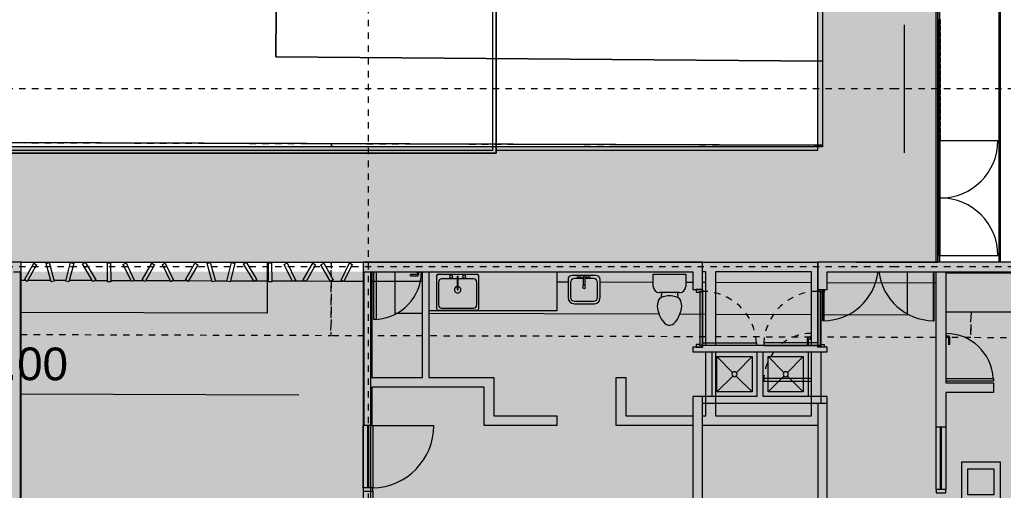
# Model space of a CAD drawing. Header units: metres. Extents: x -16.5 to 80.2, y 17.9 to 114.6.
# Drawn here: x 36.69 to 52.06, y 52.35 to 59.7 of the extents above; entities that cross this region are included whole.
import ezdxf

# ---------------------------------------------------------------- set-up
doc = ezdxf.new("R2010")
doc.units = ezdxf.units.M
for name, pattern in [('IMPORT-carrilciclo', [0.016, 0.006, -0.01]), ('LineaDiscontinua-1_5mm', [0.003, 0.0015, -0.0015]), ('LíneaDeRejilla', [0.021, 0.012, -0.003, 0.003, -0.003])]:
    doc.linetypes.add(name, pattern=pattern)
for name, color, linetype, lineweight in [('00_URB_ ZONAS DURAS PEATONALES', 31, 'Continuous', 5), ('00_URB_HUELLA JARDÍN', 7, 'Continuous', 5), ('00_VIA LOCAL LOTE A SEGREGAR', 253, 'Continuous', 5), ('A-BRND', 11, 'Continuous', 5), ('A-DETL', 3, 'Continuous', 5), ('A-DETL-3', 151, 'Continuous', 5), ('A-DETL-GENF', 92, 'Continuous', 5), ('A-GENM', 13, 'Continuous', 5), ('A-MUEB', 31, 'Continuous', 5), ('A-MURO', 113, 'Continuous', 9), ('A-MURO-ACHU', 111, 'Continuous', 9), ('A-PISO', 51, 'Continuous', 9), ('A-PUER', 31, 'Continuous', 5), ('A-PUER-MARC', 31, 'Continuous', 5), ('A-VENT-CORT', 52, 'Continuous', 5), ('A-VENT-CORT-MARC', 51, 'Continuous', 5), ('A-WALL', 113, 'Continuous', 18), ('COTAS', 2, 'Continuous', 5), ('H-HID-APAR', 6, 'Continuous', 5), ('I-MOBI', 30, 'Continuous', 5), ('S-CERC-SIMB', 2, 'Continuous', 35), ('S-REJI', 1, 'Continuous', 5)]:
    doc.layers.add(name, color=color, linetype=linetype, lineweight=lineweight)
doc.styles.add('Arial', font='arial.ttf', dxfattribs={"height": 0.510389})

# ---------------------------------------------------------------- blocks, each defined once
blk = doc.blocks.new('PuertaVentana-Batiente-2Cuerpos-ConDivisionHorizontal - 1800x2000 - Division 80-1717527-Nivel 2')
at = {"layer": 'A-PUER'}
for p, q in [((-0.855, 0.84), (-0.87, 0.84)), ((-0.87, 0.84), (-0.87, 0.075)), ((-0.855, 0.075), (-0.855, 0.84)), ((0.855, 0.353), (0.855, 0.84)), ((0.855, 0.84), (0.87, 0.84)), ((0.87, 0.84), (0.87, 0.353))]:
    blk.add_line(p, q, dxfattribs=at)
for centre, start, end in [((-0.87, -0.03), 6.9721, 89.0121), ((0.87, -0.03), 90.9879, 173.0279)]:
    blk.add_arc(centre, 0.87, start, end, dxfattribs=at)
blk = doc.blocks.new('M_Door-Curtain-Wall-Single-Glass - M_Door-Curtain-Wall-Single-Glass-1730357-Nivel 2')
at = {"layer": 'A-PUER'}
blk.add_line((0.488, -0.075), (0.488, -1.026), dxfattribs=at)
blk.add_arc((0.488, -0.051), 0.975, 181.4313, 270, dxfattribs=at)
blk = doc.blocks.new('Panel de sistema - Vidrio-10-1728378-Nivel 2')
at = {"layer": 'A-VENT-CORT'}
for p, q in [((-0.488, 0.005), (0.488, 0.005)), ((-0.488, 0.005), (-0.488, -0.005)), ((0.488, 0.005), (0.488, -0.005)), ((0.488, -0.005), (-0.488, -0.005))]:
    blk.add_line(p, q, dxfattribs=at)
blk = doc.blocks.new('Montante rectangular - 30x30-1440428-Nivel 2')
at = {"layer": 'A-VENT-CORT-MARC'}
for p, q in [((-0.015, -0.015), (-0.015, 0.015)), ((-0.015, 0.015), (0.015, 0.015)), ((0.015, 0.015), (0.015, -0.015)), ((0.015, -0.015), (-0.015, -0.015))]:
    blk.add_line(p, q, dxfattribs=at)
blk = doc.blocks.new('Montante rectangular - 30x30-1440109-Nivel 2')
at = {"layer": 'A-VENT-CORT-MARC'}
for p, q in [((51.047, 58.004), (51.077, 58.004)), ((51.047, 57.934), (51.047, 58.004)), ((51.077, 58.004), (51.077, 57.934)), ((51.077, 57.934), (51.047, 57.934))]:
    blk.add_line(p, q, dxfattribs=at)
blk = doc.blocks.new('Montante rectangular - 30x30-1504270-Nivel 2')
at = {"layer": 'A-VENT-CORT-MARC'}
for p, q in [((51.047, 57.904), (51.077, 57.904)), ((51.047, 57.819), (51.047, 57.904)), ((51.077, 57.819), (51.047, 57.819)), ((51.077, 57.904), (51.077, 57.819))]:
    blk.add_line(p, q, dxfattribs=at)
blk = doc.blocks.new('M_Door-Curtain-Wall-Double-Storefront - M_Door-Curtain-Wall-Double-Storefront-1504195-Nivel 2')
at = {"layer": 'A-PUER'}
for p, q in [((-0.9, -0.01555), (-0.9, -0.91555)), ((0.9, -0.01555), (0.9, -0.91555))]:
    blk.add_line(p, q, dxfattribs=at)
for centre, start, end in [((-0.9, -0.01555), 270, 360), ((0.9, -0.01555), 180, 270)]:
    blk.add_arc(centre, 0.9, start, end, dxfattribs=at)
blk = doc.blocks.new('Panel de sistema - Vidrio-10-1504194-Nivel 2')
at = {"layer": 'A-VENT-CORT'}
for p, q in [((-0.9, 0.005), (0.9, 0.005)), ((-0.9, 0.005), (-0.9, -0.005)), ((0.9, 0.005), (0.9, -0.005)), ((0.9, -0.005), (-0.9, -0.005))]:
    blk.add_line(p, q, dxfattribs=at)
blk = doc.blocks.new('M_Counter Top - 600mm Depth-1711526-Nivel 2')
at = {"layer": 'A-MUEB'}
for p, q in [((0.925, -0.625), (0.925, 0)), ((-1.2, -0.019), (0.925, -0.019)), ((-1.2, -0.625), (0.925, -0.625))]:
    blk.add_line(p, q, dxfattribs=at)
blk = doc.blocks.new('Panel de sistema - Vidrio-10-1753273-Nivel 2')
at = {"layer": 'A-VENT-CORT'}
for p, q in [((-0.4875, 0.005), (0.4875, 0.005)), ((-0.4875, 0.005), (-0.4875, -0.005)), ((0.4875, 0.005), (0.4875, -0.005)), ((0.4875, -0.005), (-0.4875, -0.005))]:
    blk.add_line(p, q, dxfattribs=at)
blk = doc.blocks.new('Montante rectangular - 50x150-1753272-Nivel 2')
at = {"layer": 'A-VENT-CORT-MARC'}
for p, q in [((-0.025, -0.075), (-0.025, 0.075)), ((-0.025, 0.075), (0.025, 0.075)), ((0.025, 0.075), (0.025, -0.075)), ((0.025, -0.075), (-0.025, -0.075))]:
    blk.add_line(p, q, dxfattribs=at)
blk = doc.blocks.new('Montante rectangular - 50x150-1717865-Nivel 2')
at = {"layer": 'A-VENT-CORT-MARC'}
for p, q in [((51.012, 52.367), (51.012, 53.342)), ((51.162, 53.342), (51.162, 52.367))]:
    blk.add_line(p, q, dxfattribs=at)
blk = doc.blocks.new('Puerta-Batiente-HojaLisa - 800x2200-V68-Nivel 2')
at = {"layer": 'A-PUER'}
for p, q in [((-0.332, 0.819), (-0.372, 0.819)), ((-0.372, 0.819), (-0.372, 0.075)), ((-0.332, 0.075), (-0.332, 0.819))]:
    blk.add_line(p, q, dxfattribs=at)
at = {"layer": 'A-PUER', "linetype": 'LineaDiscontinua-1_5mm'}
for start, end in [(51.9645, 86.9181), (360, 41.214)]:
    blk.add_arc((-0.372, 0.075), 0.744, start, end, dxfattribs=at)
blk = doc.blocks.new('Manija-Horizontal-SinCerradura - 120-V69-Nivel 2')
at = {"layer": 'A-PUER'}
for p, q in [((0.12, 0), (0.12, -0.008)), ((0.18, -0.008), (0.18, 0)), ((0.12, -0.008), (0.124, -0.008)), ((0.18, -0.008), (0.12, -0.008)), ((0.14, -0.008), (0.14, -0.038)), ((0.16, -0.038), (0.16, -0.008)), ((0.265, -0.043), (0.165, -0.043)), ((0.165, -0.063), (0.265, -0.063)), ((0.176, -0.008), (0.18, -0.008))]:
    blk.add_line(p, q, dxfattribs=at)
at = {"layer": 'A-PUER', "flags": 128}
for points in [[(0.14, -0.038), (0.14, -0.039), (0.14, -0.04), (0.14, -0.041), (0.14, -0.042), (0.14, -0.043), (0.141, -0.044), (0.141, -0.045), (0.141, -0.046), (0.142, -0.047), (0.142, -0.048), (0.142, -0.049), (0.143, -0.05), (0.143, -0.05), (0.144, -0.051), (0.144, -0.052), (0.145, -0.053), (0.146, -0.054), (0.146, -0.054), (0.147, -0.055), (0.148, -0.056), (0.148, -0.057), (0.149, -0.057), (0.15, -0.058), (0.151, -0.058), (0.151, -0.059), (0.152, -0.06), (0.153, -0.06), (0.154, -0.061), (0.155, -0.061), (0.156, -0.061), (0.157, -0.062), (0.158, -0.062), (0.159, -0.062), (0.16, -0.062), (0.161, -0.063), (0.162, -0.063), (0.163, -0.063), (0.164, -0.063), (0.165, -0.063), (0.165, -0.063)], [(0.165, -0.043), (0.165, -0.043), (0.165, -0.043), (0.164, -0.043), (0.164, -0.043), (0.164, -0.043), (0.164, -0.043), (0.164, -0.043), (0.163, -0.043), (0.163, -0.043), (0.163, -0.043), (0.163, -0.043), (0.163, -0.042), (0.163, -0.042), (0.162, -0.042), (0.162, -0.042), (0.162, -0.042), (0.162, -0.042), (0.162, -0.042), (0.162, -0.042), (0.161, -0.041), (0.161, -0.041), (0.161, -0.041), (0.161, -0.041), (0.161, -0.041), (0.161, -0.041), (0.161, -0.041), (0.161, -0.04), (0.16, -0.04), (0.16, -0.04), (0.16, -0.04), (0.16, -0.04), (0.16, -0.039), (0.16, -0.039), (0.16, -0.039), (0.16, -0.039), (0.16, -0.039), (0.16, -0.038), (0.16, -0.038), (0.16, -0.038), (0.16, -0.038)]]:
    blk.add_lwpolyline(points, dxfattribs=at)
blk = doc.blocks.new('Puerta-Batiente-HojaEnCelosia - 800x2200-1053515-Nivel 2')
at = {"layer": 'A-PUER'}
for p, q in [((-0.372, -0.819), (-0.372, -0.075)), ((-0.332, -0.075), (-0.332, -0.819)), ((-0.332, -0.819), (-0.372, -0.819))]:
    blk.add_line(p, q, dxfattribs=at)
blk.add_arc((-0.372, -0.075), 0.744, 273.0819, 0, dxfattribs=at)
blk = doc.blocks.new('Manija-Horizontal-SinCerradura - 120-1719788-Nivel 2')
at = {"layer": 'A-PUER'}
for p, q in [((0.295, 0.008), (0.295, 0)), ((0.295, 0.008), (0.355, 0.008)), ((0.299, 0.008), (0.295, 0.008)), ((0.315, 0.038), (0.315, 0.008)), ((0.335, 0.008), (0.335, 0.038)), ((0.445, 0.063), (0.34, 0.063)), ((0.34, 0.043), (0.445, 0.043)), ((0.355, 0.008), (0.351, 0.008)), ((0.355, 0), (0.355, 0.008)), ((0.445, 0.063), (0.445, 0.043))]:
    blk.add_line(p, q, dxfattribs=at)
at = {"layer": 'A-PUER', "flags": 128}
for points in [[(0.34, 0.063), (0.339, 0.063), (0.338, 0.063), (0.337, 0.063), (0.336, 0.063), (0.335, 0.063), (0.334, 0.062), (0.333, 0.062), (0.332, 0.062), (0.331, 0.061), (0.33, 0.061), (0.329, 0.061), (0.328, 0.06), (0.328, 0.06), (0.327, 0.059), (0.326, 0.059), (0.325, 0.058), (0.324, 0.057), (0.324, 0.057), (0.323, 0.056), (0.322, 0.055), (0.321, 0.055), (0.321, 0.054), (0.32, 0.053), (0.32, 0.052), (0.319, 0.052), (0.318, 0.051), (0.318, 0.05), (0.317, 0.049), (0.317, 0.048), (0.317, 0.047), (0.316, 0.046), (0.316, 0.045), (0.316, 0.044), (0.316, 0.043), (0.315, 0.042), (0.315, 0.041), (0.315, 0.04), (0.315, 0.039), (0.315, 0.038), (0.315, 0.038)], [(0.335, 0.038), (0.335, 0.038), (0.335, 0.038), (0.335, 0.039), (0.335, 0.039), (0.335, 0.039), (0.335, 0.039), (0.335, 0.039), (0.335, 0.04), (0.335, 0.04), (0.335, 0.04), (0.335, 0.04), (0.336, 0.04), (0.336, 0.04), (0.336, 0.041), (0.336, 0.041), (0.336, 0.041), (0.336, 0.041), (0.336, 0.041), (0.336, 0.041), (0.337, 0.042), (0.337, 0.042), (0.337, 0.042), (0.337, 0.042), (0.337, 0.042), (0.337, 0.042), (0.337, 0.042), (0.338, 0.042), (0.338, 0.043), (0.338, 0.043), (0.338, 0.043), (0.338, 0.043), (0.339, 0.043), (0.339, 0.043), (0.339, 0.043), (0.339, 0.043), (0.339, 0.043), (0.34, 0.043), (0.34, 0.043), (0.34, 0.043), (0.34, 0.043)]]:
    blk.add_lwpolyline(points, dxfattribs=at)
blk = doc.blocks.new('M_Toilet-Domestic-3D - M_Toilet-Domestic-3D-V70-Nivel 2')
at = {"layer": 'H-HID-APAR'}
for p, q in [((-0.253, 0.495), (0.253, 0.495)), ((-0.253, 0.298), (-0.253, 0.495)), ((0.253, 0.495), (0.253, 0.298)), ((0.159, 0.204), (-0.159, 0.204)), ((-0.123, 0.204), (-0.132, 0.127)), ((0.123, 0.204), (0.132, 0.127)), ((-0.188, 0.025), (-0.191, 0)), ((-0.191, 0), (-0.186, -0.051)), ((-0.184, 0.051), (-0.188, 0.025)), ((-0.177, 0.076), (-0.184, 0.051)), ((-0.163, 0.102), (-0.177, 0.076)), ((-0.132, 0.127), (-0.163, 0.102)), ((-0.097, 0.14), (-0.132, 0.127)), ((-0.025, 0.152), (-0.097, 0.14)), ((0.025, 0.152), (-0.025, 0.152)), ((0.097, 0.14), (0.025, 0.152)), ((0.132, 0.127), (0.097, 0.14)), ((0.163, 0.102), (0.132, 0.127)), ((0.177, 0.076), (0.163, 0.102)), ((0.184, 0.051), (0.177, 0.076)), ((0.188, 0.025), (0.184, 0.051)), ((0.186, -0.051), (0.191, 0)), ((0.191, 0), (0.188, 0.025)), ((-0.186, -0.051), (-0.172, -0.102)), ((-0.172, -0.102), (-0.154, -0.152)), ((-0.154, -0.152), (-0.13, -0.203)), ((0.13, -0.203), (0.154, -0.152)), ((0.154, -0.152), (0.172, -0.102)), ((0.172, -0.102), (0.186, -0.051)), ((-0.13, -0.203), (-0.095, -0.254)), ((-0.095, -0.254), (-0.07, -0.279)), ((-0.07, -0.279), (-0.048, -0.292)), ((-0.048, -0.292), (-0.013, -0.305)), ((-0.013, -0.305), (0.013, -0.305)), ((0.013, -0.305), (0.048, -0.292)), ((0.048, -0.292), (0.07, -0.279)), ((0.07, -0.279), (0.095, -0.254)), ((0.095, -0.254), (0.13, -0.203))]:
    blk.add_line(p, q, dxfattribs=at)
for centre, start, end in [((-0.159, 0.298), 180, 270), ((0.159, 0.298), 270, 360)]:
    blk.add_arc(centre, 0.0946, start, end, dxfattribs=at)
blk = doc.blocks.new('M_Sink Vanity-Square - 500 x 440mm-1510842-Nivel 2')
at = {"layer": 'H-HID-APAR'}
for p, q in [((0.202, 0.18), (-0.171, 0.18)), ((0.202, 0.18), (-0.171, 0.18)), ((0.092, 0.18), (-0.073, 0.18)), ((0.003, 0.161), (0.003, 0.04)), ((0.028, 0.161), (0.028, 0.04)), ((-0.234, 0.117), (-0.234, -0.171)), ((-0.234, 0.117), (-0.234, -0.171)), ((-0.196, 0.069), (-0.196, -0.158)), ((0.003, 0.133), (-0.133, 0.133)), ((-0.073, 0.142), (0.003, 0.142)), ((0.028, 0.142), (0.092, 0.142)), ((0.164, 0.133), (0.028, 0.133)), ((0.228, -0.158), (0.228, 0.069)), ((0.266, -0.176), (0.266, 0.117)), ((0.266, -0.176), (0.266, 0.117)), ((-0.145, -0.26), (0.181, -0.26)), ((-0.145, -0.26), (0.181, -0.26)), ((-0.133, -0.222), (0.164, -0.222))]:
    blk.add_line(p, q, dxfattribs=at)
for centre, radius, start, end in [((-0.171, 0.117), 0.0635, 90, 180), ((-0.171, 0.117), 0.0635, 90, 180), ((-0.073, 0.161), 0.019, 90, 270), ((-0.048, 0.161), 0.019, 360, 180), ((-0.048, 0.161), 0.019, 180, 0), ((0.016, 0.161), 0.0127, 360, 180), ((0.066, 0.161), 0.019, 360, 180), ((0.066, 0.161), 0.019, 180, 360), ((0.092, 0.161), 0.019, 270, 90), ((0.202, 0.117), 0.0635, 0, 90), ((0.202, 0.117), 0.0635, 360, 90), ((-0.133, 0.069), 0.0635, 90, 180), ((0.016, 0.003), 0.0254, 360, 180), ((0.016, 0.003), 0.0254, 180, 0), ((0.016, 0.04), 0.0127, 180, 0), ((0.164, 0.069), 0.0635, 0, 90), ((-0.145, -0.171), 0.0889, 180, 270), ((-0.145, -0.171), 0.0889, 180, 270), ((-0.133, -0.158), 0.0635, 180, 270), ((0.164, -0.158), 0.0635, 270, 0), ((0.181, -0.176), 0.0844, 270, 0), ((0.181, -0.176), 0.0844, 270, 0)]:
    blk.add_arc(centre, radius, start, end, dxfattribs=at)
blk = doc.blocks.new('M_Counter Top - 600mm Depth-1720909-Nivel 2')
at = {"layer": 'A-MUEB'}
for p, q in [((-1.2, 0.625), (0.8, 0.625)), ((-1.2, 0.015), (-1.2, 0.625)), ((-1.2, 0.019), (0.8, 0.019))]:
    blk.add_line(p, q, dxfattribs=at)
blk = doc.blocks.new('M_Sink-Single-2D - 660 x 560mm-1187621-Nivel 2')
at = {"layer": 'H-HID-APAR'}
for p, q in [((0.002, 0.65), (0.002, 0.14)), ((0.002, 0.65), (0.002, 0.14)), ((0.636, 0.675), (0.027, 0.675)), ((0.636, 0.675), (0.027, 0.675)), ((0.579, 0.643), (0.084, 0.643)), ((0.662, 0.14), (0.662, 0.65)), ((0.662, 0.14), (0.662, 0.65)), ((0.033, 0.592), (0.033, 0.236)), ((0.63, 0.236), (0.63, 0.592)), ((0.341, 0.356), (0.322, 0.356)), ((0.322, 0.356), (0.322, 0.147)), ((0.341, 0.147), (0.341, 0.356)), ((0.084, 0.185), (0.322, 0.185)), ((0.341, 0.185), (0.579, 0.185)), ((0.027, 0.115), (0.636, 0.115)), ((0.027, 0.115), (0.636, 0.115)), ((0.322, 0.147), (0.341, 0.147))]:
    blk.add_line(p, q, dxfattribs=at)
for centre, radius, start, end in [((0.027, 0.65), 0.0254, 90, 180), ((0.027, 0.65), 0.0254, 90, 180), ((0.084, 0.592), 0.0508, 90, 180), ((0.579, 0.592), 0.0508, 360, 90), ((0.636, 0.65), 0.0254, 0, 90), ((0.636, 0.65), 0.0254, 0, 90), ((0.332, 0.356), 0.0508, 360, 180), ((0.332, 0.356), 0.0508, 180, 259.1931), ((0.332, 0.356), 0.0508, 280.8069, 0), ((0.084, 0.236), 0.0508, 180, 270), ((0.23, 0.15), 0.0254, 360, 180), ((0.433, 0.15), 0.0254, 360, 180), ((0.579, 0.236), 0.0508, 270, 0), ((0.027, 0.14), 0.0254, 180, 270), ((0.027, 0.14), 0.0254, 180, 270), ((0.23, 0.15), 0.0254, 180, 0), ((0.433, 0.15), 0.0254, 180, 360), ((0.636, 0.14), 0.0254, 270, 360), ((0.636, 0.14), 0.0254, 270, 0)]:
    blk.add_arc(centre, radius, start, end, dxfattribs=at)
blk = doc.blocks.new('Montante rectangular - 50x150-1633745-Nivel 2')
at = {"layer": 'A-VENT-CORT-MARC'}
for p, q in [((-0.025, -0.075), (-0.025, 0.075)), ((-0.025, 0.075), (0.025, 0.075)), ((0.025, 0.075), (0.025, -0.075)), ((0.025, -0.075), (-0.025, -0.075))]:
    blk.add_line(p, q, dxfattribs=at)
blk = doc.blocks.new('Montante rectangular - 50x150-V57-Nivel 2')
at = {"layer": 'A-VENT-CORT-MARC'}
for p, q in [((32.121, 74.941), (32.949, 75.406)), ((33.023, 75.275), (32.194, 74.81))]:
    blk.add_line(p, q, dxfattribs=at)
blk = doc.blocks.new('Montante rectangular - 50x150-1728376-Nivel 2')
at = {"layer": 'A-VENT-CORT-MARC'}
for p, q in [((42.061, 53.367), (42.076, 53.367)), ((42.061, 52.392), (42.061, 53.367)), ((42.196, 53.367), (42.211, 53.367)), ((42.211, 53.367), (42.211, 52.392))]:
    blk.add_line(p, q, dxfattribs=at)
blk = doc.blocks.new('M_Table-Coffee - 0610 x 0610 x 0610mm-1730185-Nivel 2')
at = {"layer": 'I-MOBI'}
for p, q in [((0.323, 0.4), (-0.287, 0.4)), ((-0.287, 0.4), (-0.287, -0.21)), ((0.323, -0.21), (0.323, 0.4)), ((-0.185, -0.108), (-0.185, 0.299)), ((-0.185, 0.299), (0.222, 0.299)), ((0.222, 0.299), (0.222, -0.108)), ((0.222, -0.108), (-0.185, -0.108)), ((-0.287, -0.21), (0.323, -0.21))]:
    blk.add_line(p, q, dxfattribs=at)
blk = doc.blocks.new('DISPOSICIÓN URBANA JARDIN_dwg-1215257-Nivel 2')
at = {"layer": '00_URB_ ZONAS DURAS PEATONALES', "color": 7}
blk.add_line((62.962, 80.507), (85.617, 93.71), dxfattribs=at)
at = {"layer": '00_URB_ ZONAS DURAS PEATONALES', "color": 7, "flags": 128}
blk.add_lwpolyline([(84.954, 94.839), (77.552, 90.575), (76.826, 91.832), (74.14, 90.285), (72.195, 93.66)], dxfattribs=at)
at = {"layer": '00_URB_HUELLA JARDÍN', "color": 253, "flags": 128}
blk.add_lwpolyline([(72.195, 93.66), (74.14, 90.285), (76.826, 91.832), (77.552, 90.575), (84.954, 94.839)], dxfattribs=at)
at = {"layer": '00_VIA LOCAL LOTE A SEGREGAR', "color": 254}
blk.add_line((85.617, 93.71), (62.962, 80.507), dxfattribs=at)
at = {"layer": '00_VIA LOCAL LOTE A SEGREGAR', "linetype": 'IMPORT-carrilciclo'}
for p, q in [((88.839, 92.115), (88.805, 92.096)), ((88.669, 92.016), (87.113, 91.11)), ((86.977, 91.03), (85.688, 90.279)), ((85.558, 90.204), (81.821, 88.026)), ((78.989, 89.847), (79.015, 89.802)), ((80.033, 88.054), (79.921, 88.247)), ((79.921, 88.247), (80.033, 88.054)), ((81.735, 87.975), (81.052, 87.578))]:
    blk.add_line(p, q, dxfattribs=at)
at = {"layer": '00_VIA LOCAL LOTE A SEGREGAR'}
for p, q in [((86.807, 91.336), (85.511, 90.581)), ((85.381, 90.505), (85.03, 90.301)), ((84.752, 90.139), (81.644, 88.328))]:
    blk.add_line(p, q, dxfattribs=at)
at = {"layer": '00_VIA LOCAL LOTE A SEGREGAR', "linetype": 'IMPORT-carrilciclo', "flags": 128}
for points in [[(79.015, 89.802), (78.989, 89.847), (85.617, 93.71)], [(91.52, 93.678), (89.139, 92.29), (88.936, 92.638)], [(88.936, 92.638), (89.139, 92.29), (88.84, 92.116)], [(70.39, 84.741), (70.349, 84.812), (78.989, 89.847)], [(80.069, 87.993), (80.499, 87.255), (76.305, 84.81)], [(80.949, 87.517), (80.499, 87.255), (80.069, 87.993)]]:
    blk.add_lwpolyline(points, dxfattribs=at)
at = {"layer": '00_VIA LOCAL LOTE A SEGREGAR', "flags": 128}
for points in [[(87.759, 92.672), (88.099, 92.089), (86.936, 91.412)], [(81.558, 88.277), (81.187, 88.061), (80.859, 88.623)], [(79.059, 87.741), (79.459, 87.054), (76.128, 85.112)]]:
    blk.add_lwpolyline(points, dxfattribs=at)
at = {"layer": 'COTAS', "color": 254}
for p, q in [((88.239, 92.748), (86.77, 91.892)), ((86.555, 91.766), (85.259, 91.011)), ((85.129, 90.935), (85.086, 90.91)), ((84.956, 90.834), (84.858, 90.777)), ((84.42, 90.522), (83.702, 90.103)), ((83.27, 89.851), (83.12, 89.764)), ((81.306, 88.707), (80.623, 88.309)), ((80.52, 88.249), (80.246, 88.089)), ((80.238, 88.084), (80.063, 87.983)), ((80.06, 87.981), (79.735, 87.791)), ((79.729, 87.788), (79.561, 87.69)), ((79.547, 87.682), (79.271, 87.521)), ((79.228, 87.496), (79.036, 87.384)), ((79.029, 87.38), (78.71, 87.194)), ((78.666, 87.168), (78.509, 87.077)), ((78.464, 87.05), (78.147, 86.866)), ((78.132, 86.857), (77.928, 86.738)), ((77.901, 86.722), (77.565, 86.526)), ((77.37, 86.413), (77.097, 86.254)), ((77.544, 86.514), (77.401, 86.431)), ((77.054, 86.229), (76.873, 86.123)), ((76.851, 86.111), (76.538, 85.928)), ((76.773, 84.013), (80.533, 86.204)), ((76.288, 85.782), (75.977, 85.601)), ((76.493, 85.902), (76.333, 85.809)), ((75.947, 85.583), (75.875, 85.542))]:
    blk.add_line(p, q, dxfattribs=at)
at = {"layer": 'COTAS', "color": 51, "insert": (76.279, 84.566), "char_height": 0.5104, "width": 1.93191, "attachment_point": 2, "rotation": 30.2343, "line_spacing_factor": 0.941778, "style": 'Arial'}
blk.add_mtext('10.00', dxfattribs=at)
blk = doc.blocks.new('Top Rail Type - Top Rail_Internal_-1126757-Nivel 2')
at = {"layer": 'A-BRND'}
for p, q in [((44.086, 57.667), (44.086, 68.147)), ((44.136, 68.118), (44.136, 57.617)), ((20.081, 57.667), (44.086, 57.667)), ((44.136, 57.617), (19.89, 57.617))]:
    blk.add_line(p, q, dxfattribs=at)
blk = doc.blocks.new('Top Rail Type - Top Rail_Internal_-V84-Nivel 2')
at = {"layer": 'A-BRND'}
for p, q in [((44.086, 57.667), (44.086, 68.147)), ((44.136, 57.617), (44.136, 68.118)), ((20.081, 57.667), (44.086, 57.667)), ((19.89, 57.617), (44.136, 57.617))]:
    blk.add_line(p, q, dxfattribs=at)
blk = doc.blocks.new('Puerta-Batiente-ConDilataciones - 900x2200-3 Dilataciones-1189421-Nivel 2')
at = {"layer": 'A-GENM'}
for p, q in [((0.422, -0.035), (-0.422, -0.035)), ((-0.422, -0.075), (0.422, -0.075)), ((-0.422, -0.075), (0.422, -0.075)), ((-0.422, -0.075), (0.422, -0.075)), ((0.41, -0.035), (-0.41, -0.035)), ((0.41, -0.035), (-0.41, -0.035))]:
    blk.add_line(p, q, dxfattribs=at)
at = {"layer": 'A-PUER'}
for p, q in [((-0.422, -0.919), (-0.422, -0.075)), ((-0.422, -0.075), (-0.382, -0.075)), ((-0.382, -0.075), (-0.382, -0.919)), ((-0.382, -0.919), (-0.422, -0.919))]:
    blk.add_line(p, q, dxfattribs=at)
at = {"layer": 'A-PUER', "linetype": 'LineaDiscontinua-1_5mm'}
blk.add_arc((-0.422, -0.075), 0.844, 272.7165, 0, dxfattribs=at)
at = {"layer": 'A-PUER-MARC', "lineweight": 9}
for p, q in [((-0.41, 0.025), (-0.45, 0.025)), ((-0.45, 0.025), (-0.45, -0.075)), ((-0.41, -0.035), (-0.41, 0.025)), ((0.45, 0.025), (0.41, 0.025)), ((0.41, 0.025), (0.41, -0.035)), ((0.45, -0.075), (0.45, 0.025)), ((-0.45, -0.075), (-0.422, -0.075)), ((-0.422, -0.075), (-0.422, -0.035)), ((-0.422, -0.035), (-0.41, -0.035)), ((0.41, -0.035), (0.422, -0.035)), ((0.422, -0.035), (0.422, -0.075)), ((0.422, -0.075), (0.45, -0.075))]:
    blk.add_line(p, q, dxfattribs=at)
blk = doc.blocks.new('Puerta-Batiente-ConDilataciones - 900x2200-3 Dilataciones-1189918-Nivel 2')
at = {"layer": 'A-GENM'}
for p, q in [((-0.422, 0.075), (0.422, 0.075)), ((-0.422, 0.075), (0.422, 0.075)), ((-0.422, 0.075), (0.422, 0.075)), ((0.422, 0.035), (-0.422, 0.035)), ((0.41, 0.035), (-0.41, 0.035)), ((0.41, 0.035), (-0.41, 0.035))]:
    blk.add_line(p, q, dxfattribs=at)
at = {"layer": 'A-PUER'}
for p, q in [((-0.382, 0.919), (-0.422, 0.919)), ((-0.422, 0.919), (-0.422, 0.075)), ((-0.382, 0.075), (-0.382, 0.919)), ((-0.422, 0.075), (-0.382, 0.075))]:
    blk.add_line(p, q, dxfattribs=at)
at = {"layer": 'A-PUER', "linetype": 'LineaDiscontinua-1_5mm'}
blk.add_arc((-0.422, 0.075), 0.844, 360, 87.2835, dxfattribs=at)
at = {"layer": 'A-PUER-MARC', "lineweight": 9}
for p, q in [((-0.45, -0.025), (-0.45, 0.075)), ((-0.45, 0.075), (-0.422, 0.075)), ((-0.422, 0.075), (-0.422, 0.035)), ((-0.422, 0.035), (-0.41, 0.035)), ((-0.41, 0.035), (-0.41, -0.025)), ((0.41, 0.035), (0.422, 0.035)), ((0.41, -0.025), (0.41, 0.035)), ((0.422, 0.035), (0.422, 0.075)), ((0.422, 0.075), (0.45, 0.075)), ((0.45, 0.075), (0.45, -0.025)), ((-0.41, -0.025), (-0.45, -0.025)), ((0.45, -0.025), (0.41, -0.025))]:
    blk.add_line(p, q, dxfattribs=at)
blk = doc.blocks.new('Top Rail Type - Top Rail_Internal_-1329734-Nivel 2')
at = {"layer": 'A-BRND'}
for p, q in [((51.012, 72.116), (51.062, 72.116)), ((51.012, 55.917), (51.012, 72.116)), ((51.062, 72.116), (51.062, 55.917))]:
    blk.add_line(p, q, dxfattribs=at)
blk = doc.blocks.new('Top Rail Type - Top Rail_Internal_-V96-Nivel 2')
at = {"layer": 'A-BRND'}
for p, q in [((51.012, 72.116), (51.062, 72.116)), ((51.012, 55.917), (51.012, 72.116)), ((51.062, 55.917), (51.062, 72.116))]:
    blk.add_line(p, q, dxfattribs=at)
blk = doc.blocks.new('M_Shower Stall-2D - Poceta aseol-2D 70_70-V136-Nivel 2')
at = {"layer": 'H-HID-APAR'}
for p, q in [((0.075, 0.625), (0.321, 0.379)), ((0.075, 0.075), (0.075, 0.625)), ((0.075, 0.625), (0.625, 0.625)), ((0.625, 0.625), (0.379, 0.379)), ((0.625, 0.625), (0.625, 0.075)), ((0.7, 0.7), (0.7, 0)), ((0.322, 0.322), (0.075, 0.075)), ((0.378, 0.322), (0.625, 0.075)), ((0.625, 0.075), (0.075, 0.075))]:
    blk.add_line(p, q, dxfattribs=at)
for start, end in [(360, 180), (180, 360)]:
    blk.add_arc((0.35, 0.35), 0.04, start, end, dxfattribs=at)
blk = doc.blocks.new('M_Shower Stall-2D - Poceta aseol-2D 70_70-V137-Nivel 2')
at = {"layer": 'H-HID-APAR'}
for p, q in [((0, 0), (0, 0.7)), ((0.075, 0.625), (0.321, 0.379)), ((0.075, 0.075), (0.075, 0.625)), ((0.075, 0.625), (0.625, 0.625)), ((0.625, 0.625), (0.379, 0.379)), ((0.625, 0.625), (0.625, 0.075)), ((0.322, 0.322), (0.075, 0.075)), ((0.378, 0.322), (0.625, 0.075)), ((0.625, 0.075), (0.075, 0.075))]:
    blk.add_line(p, q, dxfattribs=at)
for start, end in [(360, 180), (180, 360)]:
    blk.add_arc((0.35, 0.35), 0.04, start, end, dxfattribs=at)

msp = doc.modelspace()

# ---------------------------------------------------------------- hatches: boundary and pattern name
at = {"layer": 'A-DETL-GENF'}
h = msp.add_hatch(color=254, dxfattribs=at)
h.paths.add_polyline_path([(2.204, 47.644), (8.542, 51.196), (9.216, 49.994), (10.835, 50.902), (10.835, 52.482), (16.963, 55.917), (17.366, 55.915), (17.366, 54.617), (19.166, 54.617), (19.168, 55.917), (29.616, 55.916), (29.617, 54.617), (31.416, 54.617), (31.418, 55.917), (47.361, 55.916), (47.362, 54.617), (49.161, 54.617), (49.161, 55.917), (51.039, 55.917), (51.037, 72.153), (49.709, 74.522), (54.286, 77.096), (54.286, 80.658), (53.939, 80.463), (53.927, 80.485), (53.164, 80.045), (53.164, 80.045), (53.147, 80.035), (53.154, 80.023), (52.11, 79.437), (51.747, 79.227), (49.815, 82.674), (48.739, 82.069), (51.411, 77.316), (51.399, 77.31), (51.411, 77.29), (49.824, 76.4), (48.222, 75.476), (48.211, 75.496), (42.018, 72.025), (42.042, 71.981), (41.911, 71.907), (41.887, 71.951), (31.201, 65.961), (31.206, 65.953), (28.484, 64.427), (28.466, 64.459), (21.838, 60.744), (21.861, 60.703), (19.157, 59.187), (19.134, 59.228), (19.122, 59.222), (18.498, 60.333), (17.157, 59.58), (17.792, 58.445), (8.676, 53.335), (8.04, 54.471), (6.47, 53.591), (7.106, 52.455), (2.512, 49.88), (2.508, 49.886), (2.498, 49.88), (-0.105, 54.523), (-0.887, 54.084), (-0.875, 54.062), (-1.145, 53.91), (-0.703, 53.126), (-0.697, 53.13), (0.117, 51.678), (0.113, 51.676), (0.554, 50.892), (0.557, 50.893), (1.457, 49.288), (1.324, 49.214), (2.197, 47.656)], flags=0)
h.paths.add_polyline_path([(44.036, 57.717), (20.119, 57.717), (47.952, 73.317), (49.226, 71.051), (49.161, 71.015), (49.161, 57.717), (44.039, 57.717)], flags=0)
h.paths.add_polyline_path([(43.689, 73.133), (45.215, 73.989), (44.629, 75.036), (43.102, 74.18), (43.664, 73.177)], flags=0)
h = msp.add_hatch(color=7, dxfattribs=at)
h.paths.add_polyline_path([(42.061, 48.266), (53.311, 48.267), (53.311, 48.417), (54.311, 48.417), (54.311, 55.767), (49.311, 55.767), (49.311, 55.489), (49.161, 55.489), (49.162, 54.589), (49.311, 54.586), (49.311, 54.517), (47.211, 54.517), (47.211, 54.589), (47.361, 54.589), (47.361, 55.489), (47.211, 55.489), (47.211, 55.767), (42.061, 55.767), (42.061, 48.267)], flags=0)
h.paths.add_polyline_path([(54.466, 48.267), (54.465, 55.917), (54.461, 55.916), (54.461, 48.267)], flags=0)
h.paths.add_polyline_path([(49.311, 48.387), (49.161, 48.387), (49.161, 50.151), (49.311, 50.151)], flags=0)
h.paths.add_polyline_path([(47.211, 48.387), (47.211, 51.051), (47.361, 51.051), (47.361, 48.387)], flags=0)
h.paths.add_polyline_path([(49.261, 50.951), (49.161, 50.951), (49.161, 53.717), (49.311, 53.717), (49.311, 50.951)], flags=0)
h.paths.add_polyline_path([(47.211, 51.851), (47.211, 53.817), (47.361, 53.817), (47.361, 51.851), (47.261, 51.851)], flags=0)
h = msp.add_hatch(color=7, dxfattribs=at)
h.paths.add_polyline_path([(12.591, 48.266), (31.416, 48.266), (31.416, 50.151), (31.566, 50.151), (31.566, 48.266), (36.716, 48.267), (36.716, 55.767), (31.566, 55.767), (31.566, 55.517), (31.416, 55.517), (31.416, 54.617), (31.566, 54.617), (31.566, 54.517), (29.466, 54.517), (29.466, 54.617), (29.616, 54.617), (29.616, 55.517), (29.466, 55.517), (29.466, 55.767), (24.466, 55.767), (24.466, 48.347), (24.316, 48.347), (24.316, 55.767), (19.316, 55.767), (19.316, 55.517), (19.166, 55.517), (19.166, 54.617), (19.316, 54.617), (19.316, 54.517), (17.216, 54.519), (17.216, 54.617), (17.366, 54.617), (17.366, 55.517), (17.216, 55.517), (17.216, 55.767), (17.003, 55.767), (10.985, 52.394), (10.985, 48.417), (12.791, 48.417), (12.791, 48.267), (12.441, 48.266)], flags=0)
h.paths.add_polyline_path([(17.251, 48.267), (17.216, 48.267), (17.216, 51.102), (17.366, 51.102), (17.366, 48.267)], flags=0)
h.paths.add_polyline_path([(29.466, 48.386), (29.466, 51.062), (29.616, 51.062), (29.616, 48.386)], flags=0)
h.paths.add_polyline_path([(19.166, 48.387), (19.166, 50.162), (19.316, 50.162), (19.316, 48.387)], flags=0)
h.paths.add_polyline_path([(31.566, 50.951), (31.416, 50.951), (31.416, 53.817), (31.566, 53.817), (31.566, 50.992)], flags=0)
h.paths.add_polyline_path([(19.316, 50.962), (19.166, 50.962), (19.166, 53.817), (19.316, 53.817), (19.316, 50.992)], flags=0)
h.paths.add_polyline_path([(29.466, 51.862), (29.466, 53.717), (29.616, 53.717), (29.616, 51.862), (29.516, 51.862)], flags=0)
h.paths.add_polyline_path([(17.251, 51.902), (17.216, 51.902), (17.216, 53.717), (17.366, 53.717), (17.366, 51.902), (17.266, 51.902)], flags=0)
msp.add_hatch(color=254, dxfattribs=at).paths.add_polyline_path([(36.716, 48.267), (42.061, 48.267), (42.061, 55.767), (36.716, 55.767), (36.716, 48.317)], flags=0)
at = {"layer": 'A-MURO-ACHU'}
for points in [[(31.416, 55.767), (36.716, 55.767), (36.716, 55.917), (31.416, 55.917), (31.416, 55.815)], [(46.042, 55.767), (47.361, 55.767), (47.361, 55.917), (42.061, 55.917), (42.061, 55.767), (45.889, 55.767)], [(49.311, 55.767), (54.461, 55.767), (54.461, 55.917), (49.311, 55.917)], [(47.316, 55.489), (47.361, 55.489), (47.361, 55.767), (47.211, 55.767), (47.211, 55.489)], [(47.329, 54.517), (49.161, 54.517), (49.161, 54.617), (47.361, 54.617), (47.361, 54.589), (47.211, 54.589), (47.211, 54.517), (47.316, 54.517)]]:
    msp.add_hatch(color=256, dxfattribs=at).paths.add_polyline_path(points, flags=0)
h = msp.add_hatch(color=256, dxfattribs=at)
h.paths.add_polyline_path([(49.311, 54.517), (49.311, 54.589), (49.161, 54.586), (49.161, 54.517)], flags=0)
h.paths.add_polyline_path([(49.311, 55.489), (49.311, 55.917), (49.161, 55.917), (49.161, 55.489)], flags=0)
h = msp.add_hatch(color=256, dxfattribs=at)
h.paths.add_polyline_path([(47.211, 48.387), (47.361, 48.387), (47.361, 51.051), (47.211, 51.051), (47.211, 50.899)], flags=0)
h.paths.add_polyline_path([(47.361, 51.851), (47.361, 53.817), (47.211, 53.817), (47.211, 51.851)], flags=0)
h = msp.add_hatch(color=256, dxfattribs=at)
h.paths.add_polyline_path([(49.161, 48.387), (49.311, 48.387), (49.311, 50.151), (49.161, 50.151)], flags=0)
h.paths.add_polyline_path([(49.161, 50.951), (49.311, 50.951), (49.311, 53.717), (49.161, 53.717), (49.161, 50.992)], flags=0)

# ---------------------------------------------------------------- linework, layer by layer
at = {"layer": 'A-DETL'}
for p, q in [((50.512, 59.624), (50.512, 58.624)), ((50.512, 58.624), (50.512, 57.624))]:
    msp.add_line(p, q, dxfattribs=at)
at = {"layer": 'A-DETL-3'}
for p, q in [((51.039, 57.741), (51.037, 72.153)), ((51.039, 55.917), (51.039, 57.741)), ((38.909, 55.917), (47.361, 55.918)), ((49.162, 54.589), (49.161, 55.917)), ((49.758, 55.917), (51.039, 55.917)), ((47.361, 55.423), (47.361, 55.489)), ((47.361, 55.489), (47.362, 54.617)), ((49.161, 55.489), (49.161, 54.617)), ((47.361, 54.617), (47.361, 55.423))]:
    msp.add_line(p, q, dxfattribs=at)
at = {"layer": 'A-MURO'}
for p, q in [((36.766, 55.641), (36.913, 55.903)), ((36.957, 55.878), (36.81, 55.617)), ((36.913, 55.903), (36.957, 55.878)), ((37.104, 55.897), (37.152, 55.911)), ((37.185, 55.608), (37.104, 55.897)), ((37.152, 55.911), (37.233, 55.622)), ((37.414, 55.62), (37.488, 55.911)), ((37.536, 55.898), (37.462, 55.608)), ((37.488, 55.911), (37.536, 55.898)), ((37.674, 55.891), (37.717, 55.917)), ((37.837, 55.617), (37.674, 55.891)), ((37.717, 55.917), (37.88, 55.643)), ((38.066, 55.609), (38.062, 55.909)), ((38.062, 55.909), (38.112, 55.909)), ((38.112, 55.909), (38.116, 55.609)), ((38.308, 55.883), (38.353, 55.905)), ((38.438, 55.613), (38.308, 55.883)), ((38.353, 55.905), (38.483, 55.634)), ((38.607, 55.64), (38.754, 55.902)), ((38.797, 55.877), (38.651, 55.616)), ((38.754, 55.902), (38.797, 55.877)), ((38.921, 55.883), (38.967, 55.904)), ((39.052, 55.612), (38.921, 55.883)), ((38.967, 55.904), (39.097, 55.634)), ((39.283, 55.641), (39.429, 55.903)), ((39.473, 55.878), (39.326, 55.617)), ((39.429, 55.903), (39.473, 55.878)), ((39.62, 55.897), (39.668, 55.911)), ((39.701, 55.608), (39.62, 55.897)), ((39.668, 55.911), (39.749, 55.622)), ((39.93, 55.62), (40.004, 55.911)), ((40.053, 55.898), (39.978, 55.608)), ((40.004, 55.911), (40.053, 55.898)), ((40.19, 55.891), (40.233, 55.917)), ((40.353, 55.617), (40.19, 55.891)), ((40.233, 55.917), (40.396, 55.643)), ((40.582, 55.609), (40.578, 55.909)), ((40.578, 55.909), (40.628, 55.909)), ((40.628, 55.909), (40.632, 55.609)), ((40.824, 55.883), (40.869, 55.905)), ((40.954, 55.613), (40.824, 55.883)), ((40.869, 55.905), (40.999, 55.634)), ((41.123, 55.64), (41.27, 55.902)), ((41.314, 55.877), (41.167, 55.616)), ((41.27, 55.902), (41.314, 55.877)), ((41.399, 55.877), (41.442, 55.902)), ((41.546, 55.616), (41.399, 55.877)), ((41.442, 55.902), (41.589, 55.64)), ((41.713, 55.634), (41.843, 55.905)), ((41.888, 55.883), (41.758, 55.613)), ((41.843, 55.905), (41.888, 55.883)), ((47.361, 55.917), (49.161, 55.917)), ((36.701, 55.767), (36.701, 48.267)), ((36.81, 55.617), (36.766, 55.641)), ((37.88, 55.643), (37.837, 55.617)), ((38.651, 55.616), (38.607, 55.64)), ((39.326, 55.617), (39.283, 55.641)), ((40.396, 55.643), (40.353, 55.617)), ((41.167, 55.616), (41.123, 55.64)), ((41.589, 55.64), (41.546, 55.616)), ((42.076, 53.367), (42.076, 55.767)), ((42.196, 55.767), (42.196, 54.117)), ((42.986, 54.117), (42.986, 55.767)), ((43.086, 55.767), (43.086, 54.117)), ((47.412, 55.767), (47.361, 55.767)), ((47.412, 54.617), (47.412, 55.767)), ((49.062, 55.767), (47.562, 55.767)), ((47.562, 55.767), (47.562, 54.617)), ((49.062, 54.617), (49.062, 55.767)), ((51.012, 53.342), (51.012, 55.767)), ((51.162, 55.767), (51.162, 54.032)), ((37.233, 55.622), (37.185, 55.608)), ((37.462, 55.608), (37.414, 55.62)), ((38.116, 55.609), (38.066, 55.609)), ((38.483, 55.634), (38.438, 55.613)), ((39.097, 55.634), (39.052, 55.612)), ((39.749, 55.622), (39.701, 55.608)), ((39.978, 55.608), (39.93, 55.62)), ((40.632, 55.609), (40.582, 55.609)), ((40.999, 55.634), (40.954, 55.613)), ((41.758, 55.613), (41.713, 55.634)), ((49.212, 55.489), (49.212, 54.589)), ((47.412, 53.517), (47.412, 54.517)), ((47.562, 54.517), (47.562, 53.517)), ((49.062, 53.517), (49.062, 54.517)), ((49.212, 54.517), (49.212, 53.717)), ((42.196, 54.117), (42.986, 54.117)), ((43.086, 54.117), (44.099, 54.117)), ((44.099, 54.117), (44.099, 53.517)), ((46.012, 53.367), (46.012, 54.117)), ((46.012, 54.117), (46.162, 54.117)), ((46.162, 54.117), (46.162, 53.517)), ((42.196, 53.967), (42.196, 53.367)), ((43.949, 53.967), (42.196, 53.967)), ((43.949, 53.367), (43.949, 53.967)), ((51.162, 54.032), (51.906, 54.032)), ((51.906, 54.032), (51.906, 53.882)), ((51.162, 53.882), (51.162, 53.342)), ((51.906, 53.882), (51.162, 53.882)), ((44.099, 53.517), (45.086, 53.517)), ((45.086, 53.517), (45.086, 53.367)), ((46.162, 53.517), (47.211, 53.517)), ((47.361, 53.517), (47.412, 53.517)), ((47.562, 53.517), (49.062, 53.517)), ((42.196, 53.367), (42.076, 53.367)), ((45.086, 53.367), (43.949, 53.367)), ((47.211, 53.367), (46.012, 53.367)), ((49.161, 53.367), (47.361, 53.367)), ((51.162, 53.342), (51.012, 53.342))]:
    msp.add_line(p, q, dxfattribs=at)
at = {"layer": 'A-PISO'}
for p, q in [((49.236, 71.036), (49.236, 57.717)), ((49.161, 57.667), (49.161, 70.951)), ((49.236, 57.717), (20.152, 57.717)), ((44.136, 57.667), (49.161, 57.667)), ((36.716, 55.917), (42.061, 55.917))]:
    msp.add_line(p, q, dxfattribs=at)
at = {"layer": 'A-WALL'}
for p, q in [((36.716, 55.917), (31.416, 55.917)), ((36.716, 48.267), (36.716, 55.917)), ((47.361, 55.917), (42.061, 55.917)), ((42.061, 55.917), (42.061, 48.267)), ((47.361, 55.489), (47.361, 55.917)), ((49.161, 55.917), (49.161, 55.489)), ((54.461, 55.917), (49.161, 55.917)), ((42.181, 55.767), (47.211, 55.767)), ((42.181, 48.387), (42.181, 55.767)), ((47.211, 55.767), (47.211, 55.489)), ((49.311, 55.489), (49.311, 55.767)), ((49.311, 55.767), (54.311, 55.767)), ((47.211, 55.489), (47.361, 55.489)), ((49.161, 55.489), (49.311, 55.489)), ((47.361, 54.589), (47.211, 54.589)), ((47.211, 54.589), (47.211, 54.517)), ((49.161, 54.617), (47.361, 54.617)), ((47.361, 54.617), (47.361, 54.589)), ((49.161, 54.589), (49.161, 54.617)), ((49.311, 54.589), (49.161, 54.589)), ((49.311, 54.517), (49.311, 54.589)), ((47.211, 54.517), (48.211, 54.517)), ((48.211, 54.517), (48.211, 53.817)), ((48.311, 54.517), (49.311, 54.517)), ((48.311, 53.817), (48.311, 54.517)), ((47.211, 53.817), (47.211, 51.851)), ((48.211, 53.817), (47.211, 53.817)), ((49.311, 53.817), (48.311, 53.817)), ((49.311, 50.951), (49.311, 53.817)), ((47.361, 51.851), (47.361, 53.717)), ((47.361, 53.717), (49.161, 53.717)), ((49.161, 53.717), (49.161, 51.092))]:
    msp.add_line(p, q, dxfattribs=at)
at = {"layer": 'A-WALL', "lineweight": 9}
for p, q in [((36.596, 55.767), (36.716, 55.767)), ((42.061, 55.767), (42.181, 55.767)), ((48.211, 54.517), (48.311, 54.517)), ((47.361, 53.717), (47.361, 53.817)), ((49.161, 53.717), (49.311, 53.717))]:
    msp.add_line(p, q, dxfattribs=at)
at = {"layer": 'S-CERC-SIMB'}
msp.add_line((52.006, 55.917), (52.006, 72.662), dxfattribs=at)
at = {"layer": 'S-REJI', "linetype": 'LíneaDeRejilla'}
for p, q in [((42.136, 84.903), (42.136, 51.546)), ((50.384, 58.624), (6.753, 58.624)), ((56.634, 58.624), (50.384, 58.624)), ((50.384, 55.842), (6.753, 55.842)), ((56.634, 55.842), (50.384, 55.842))]:
    msp.add_line(p, q, dxfattribs=at)

# ---------------------------------------------------------------- block references
at = {"layer": 'A-BRND'}
for name in ['Top Rail Type - Top Rail_Internal_-1126757-Nivel 2', 'Top Rail Type - Top Rail_Internal_-V84-Nivel 2', 'Top Rail Type - Top Rail_Internal_-1329734-Nivel 2', 'Top Rail Type - Top Rail_Internal_-V96-Nivel 2']:
    msp.add_blockref(name, (0, 0), dxfattribs=at)
at = {"layer": 'A-MUEB', "rotation": 180}
msp.add_blockref('M_Counter Top - 600mm Depth-1720909-Nivel 2', (43.886, 55.782), dxfattribs=at)
at = {"layer": 'A-MUEB'}
msp.add_blockref('M_Counter Top - 600mm Depth-1711526-Nivel 2', (52.362, 55.767), dxfattribs=at)
at = {"layer": 'A-PUER'}
for name, p, rotation in [('M_Door-Curtain-Wall-Double-Storefront - M_Door-Curtain-Wall-Double-Storefront-1504195-Nivel 2', (51.062, 56.919), 90), ('Manija-Horizontal-SinCerradura - 120-1719788-Nivel 2', (43.243, 55.767), 180), ('PuertaVentana-Batiente-2Cuerpos-ConDivisionHorizontal - 1800x2000 - Division 80-1717527-Nivel 2', (50.112, 55.842), 180), ('Puerta-Batiente-ConDilataciones - 900x2200-3 Dilataciones-1189421-Nivel 2', (47.286, 55.039), 89.99999999999993), ('Puerta-Batiente-ConDilataciones - 900x2200-3 Dilataciones-1189918-Nivel 2', (49.236, 55.039), 89.99999999999973), ('Puerta-Batiente-HojaLisa - 800x2200-V68-Nivel 2', (49.137, 54.432), 90), ('Manija-Horizontal-SinCerradura - 120-V69-Nivel 2', (49.062, 54.882), 270.0000000000002), ('Puerta-Batiente-HojaEnCelosia - 800x2200-1053515-Nivel 2', (51.087, 54.432), 90), ('Manija-Horizontal-SinCerradura - 120-1719788-Nivel 2', (51.162, 55.079), 270), ('M_Door-Curtain-Wall-Single-Glass - M_Door-Curtain-Wall-Single-Glass-1730357-Nivel 2', (42.136, 52.879), 89.99999999999878)]:
    msp.add_blockref(name, p, dxfattribs=dict(at, rotation=rotation))
msp.add_blockref('Puerta-Batiente-HojaEnCelosia - 800x2200-1053515-Nivel 2', (42.596, 55.842), dxfattribs=at)
at = {"layer": 'A-VENT-CORT'}
for name, p, rotation in [('Panel de sistema - Vidrio-10-1504194-Nivel 2', (51.062, 56.919), 90), ('Panel de sistema - Vidrio-10-1728378-Nivel 2', (42.136, 52.879), 269.9999999999988), ('Panel de sistema - Vidrio-10-1753273-Nivel 2', (51.087, 52.854), 270)]:
    msp.add_blockref(name, p, dxfattribs=dict(at, rotation=rotation))
at = {"layer": 'A-VENT-CORT-MARC'}
for name, p in [('Montante rectangular - 30x30-1440109-Nivel 2', (0, 1.7)), ('Montante rectangular - 30x30-1440109-Nivel 2', (0, 1.6)), ('Montante rectangular - 30x30-1440109-Nivel 2', (0, 1.5)), ('Montante rectangular - 30x30-1440109-Nivel 2', (0, 1.4)), ('Montante rectangular - 30x30-1440109-Nivel 2', (0, 1.3)), ('Montante rectangular - 30x30-1440109-Nivel 2', (0, 1.2)), ('Montante rectangular - 30x30-1440109-Nivel 2', (0, 1.1)), ('Montante rectangular - 30x30-1440109-Nivel 2', (0, 1)), ('Montante rectangular - 30x30-1440109-Nivel 2', (0, 0.9)), ('Montante rectangular - 30x30-1440109-Nivel 2', (0, 0.8)), ('Montante rectangular - 30x30-1440109-Nivel 2', (0, 0.7)), ('Montante rectangular - 30x30-1440109-Nivel 2', (0, 0.6)), ('Montante rectangular - 30x30-1440109-Nivel 2', (0, 0.5)), ('Montante rectangular - 30x30-1440109-Nivel 2', (0, 0.4)), ('Montante rectangular - 30x30-1440109-Nivel 2', (0, 0.3)), ('Montante rectangular - 30x30-1440109-Nivel 2', (0, 0.2)), ('Montante rectangular - 30x30-1440109-Nivel 2', (0, 0.1)), ('Montante rectangular - 30x30-1440109-Nivel 2', (0, 0)), ('Montante rectangular - 30x30-1504270-Nivel 2', (0, 0)), ('Montante rectangular - 50x150-1728376-Nivel 2', (0, 0)), ('Montante rectangular - 50x150-1717865-Nivel 2', (0, 0))]:
    msp.add_blockref(name, p, dxfattribs=at)
at = {"layer": 'A-VENT-CORT-MARC', "extrusion": (0, 0, -1)}
for name, p, rotation in [('Montante rectangular - 30x30-1440428-Nivel 2', (-51.062, 59.619), 270.0000000000001), ('Montante rectangular - 30x30-1440428-Nivel 2', (-51.062, 59.519), 270.0000000000001), ('Montante rectangular - 30x30-1440428-Nivel 2', (-51.062, 59.419), 270.0000000000001), ('Montante rectangular - 30x30-1440428-Nivel 2', (-51.062, 59.319), 270.0000000000001), ('Montante rectangular - 30x30-1440428-Nivel 2', (-51.062, 59.219), 270.0000000000001), ('Montante rectangular - 30x30-1440428-Nivel 2', (-51.062, 59.119), 270.0000000000001), ('Montante rectangular - 30x30-1440428-Nivel 2', (-51.062, 59.019), 270.0000000000001), ('Montante rectangular - 30x30-1440428-Nivel 2', (-51.062, 58.919), 270.0000000000001), ('Montante rectangular - 30x30-1440428-Nivel 2', (-51.062, 58.819), 270.0000000000001), ('Montante rectangular - 30x30-1440428-Nivel 2', (-51.062, 58.719), 270.0000000000001), ('Montante rectangular - 30x30-1440428-Nivel 2', (-51.062, 58.619), 270.0000000000001), ('Montante rectangular - 30x30-1440428-Nivel 2', (-51.062, 58.519), 270.0000000000001), ('Montante rectangular - 30x30-1440428-Nivel 2', (-51.062, 58.419), 270.0000000000001), ('Montante rectangular - 30x30-1440428-Nivel 2', (-51.062, 58.319), 270.0000000000001), ('Montante rectangular - 30x30-1440428-Nivel 2', (-51.062, 58.219), 270.0000000000001), ('Montante rectangular - 30x30-1440428-Nivel 2', (-51.062, 58.119), 270.0000000000001), ('Montante rectangular - 30x30-1440428-Nivel 2', (-51.062, 58.019), 270.0000000000001), ('Montante rectangular - 30x30-1440428-Nivel 2', (-51.062, 57.919), 270.0000000000001), ('Montante rectangular - 50x150-1633745-Nivel 2', (-42.136, 52.367), 270.0000000000012), ('Montante rectangular - 50x150-1753272-Nivel 2', (-51.087, 52.342), 270)]:
    msp.add_blockref(name, p, dxfattribs=dict(at, rotation=rotation))
at = {"layer": 'A-VENT-CORT-MARC', "rotation": 240.7181499788316}
msp.add_blockref('Montante rectangular - 50x150-V57-Nivel 2', (-7.443, 117.012), dxfattribs=at)
at = {"layer": 'H-HID-APAR'}
for name, p, rotation in [('DISPOSICIÓN URBANA JARDIN_dwg-1215257-Nivel 2', (-72.033, 20.256), 329.59469028066), ('M_Sink-Single-2D - 660 x 560mm-1187621-Nivel 2', (43.867, 55.842), 180)]:
    msp.add_blockref(name, p, dxfattribs=dict(at, rotation=rotation))
for name, p in [('M_Sink Vanity-Square - 500 x 440mm-1510842-Nivel 2', (45.494, 55.529)), ('M_Toilet-Domestic-3D - M_Toilet-Domestic-3D-V70-Nivel 2', (46.845, 55.237)), ('M_Shower Stall-2D - Poceta aseol-2D 70_70-V137-Nivel 2', (47.511, 53.817)), ('M_Shower Stall-2D - Poceta aseol-2D 70_70-V136-Nivel 2', (48.311, 53.817))]:
    msp.add_blockref(name, p, dxfattribs=at)
at = {"layer": 'I-MOBI'}
msp.add_blockref('M_Table-Coffee - 0610 x 0610 x 0610mm-1730185-Nivel 2', (51.693, 52.392), dxfattribs=at)

doc.saveas('drawing.dxf')
